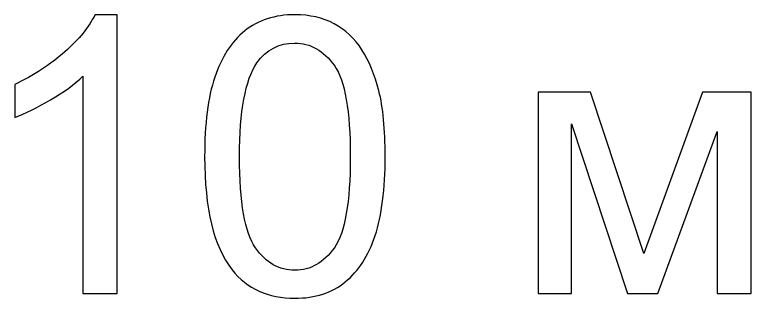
# Model space of a CAD drawing. Header units: millimetres. Extents: x -6423 to -1759, y 6 to 2012.
# Drawn here: x -5657.2 to -5288.5, y 1870.4 to 2012.2 of the extents above; entities that cross this region are included whole.
import ezdxf

# ---------------------------------------------------------------- set-up
doc = ezdxf.new("R2010")
doc.units = ezdxf.units.MM
doc.header["$MEASUREMENT"] = 0
doc.layers.add('layer 1', color=7, linetype='Continuous')

msp = doc.modelspace()

# ---------------------------------------------------------------- linework, layer by layer
at = {"layer": 'layer 1', "color": 177}
for points, knots in [([(-5606.0049, 1872.7622), (-5606.0049, 1872.7622), (-5623.0715, 1872.7622), (-5623.0715, 1872.7622), (-5623.0715, 1872.7622), (-5623.0715, 1872.7622), (-5623.0715, 1981.4327), (-5623.0715, 1981.4327), (-5623.0715, 1981.4327), (-5627.1765, 1977.4893), (-5632.5745, 1973.5782), (-5639.2331, 1969.6671), (-5639.2331, 1969.6671), (-5645.8917, 1965.756), (-5651.9038, 1962.8146), (-5657.2048, 1960.8752), (-5657.2048, 1960.8752), (-5657.2048, 1960.8752), (-5657.2048, 1977.36), (-5657.2048, 1977.36), (-5657.2048, 1977.36), (-5647.6694, 1981.8206), (-5639.3301, 1987.2509), (-5632.1866, 1993.6509), (-5632.1866, 1993.6509), (-5625.0432, 2000.0186), (-5619.9685, 2006.1923), (-5616.9947, 2012.2044), (-5616.9947, 2012.2044), (-5616.9947, 2012.2044), (-5606.0049, 2012.2044), (-5606.0049, 2012.2044), (-5606.0049, 2012.2044), (-5606.0049, 2012.2044), (-5606.0049, 1872.7622), (-5606.0049, 1872.7622)], [0, 0, 0, 0, 0.1, 0.1, 0.1, 0.1, 0.2, 0.2, 0.2, 0.2, 0.3, 0.3, 0.3, 0.3, 0.4, 0.4, 0.4, 0.4, 0.5, 0.5, 0.5, 0.5, 0.6, 0.6, 0.6, 0.6, 0.7, 0.7, 0.7, 0.7, 0.8, 0.8, 0.8, 0.8, 1, 1, 1, 1]), ([(-5562.1423, 1941.2873), (-5562.1423, 1957.6752), (-5560.4615, 1970.9277), (-5557.0998, 1980.9479), (-5557.0998, 1980.9479), (-5553.7059, 1991.0004), (-5548.6958, 1998.7256), (-5542.0372, 2004.1236), (-5542.0372, 2004.1236), (-5535.411, 2009.5216), (-5527.0393, 2012.2044), (-5516.9544, 2012.2044), (-5516.9544, 2012.2044), (-5509.5201, 2012.2044), (-5502.9908, 2010.7175), (-5497.3343, 2007.7115), (-5497.3343, 2007.7115), (-5491.71, 2004.7054), (-5487.0555, 2000.3741), (-5483.4353, 1994.7176), (-5483.4353, 1994.7176), (-5479.8151, 1989.0933), (-5476.9707, 1982.2085), (-5474.902, 1974.0954), (-5474.902, 1974.0954), (-5472.801, 1965.9823), (-5471.7666, 1955.0247), (-5471.7666, 1941.2873), (-5471.7666, 1941.2873), (-5471.7666, 1924.9965), (-5473.4474, 1911.8086), (-5476.7767, 1901.7884), (-5476.7767, 1901.7884), (-5480.106, 1891.7359), (-5485.1161, 1884.0107), (-5491.7747, 1878.5804), (-5491.7747, 1878.5804), (-5498.4009, 1873.1501), (-5506.805, 1870.4349), (-5516.9544, 1870.4349), (-5516.9544, 1870.4349), (-5530.3039, 1870.4349), (-5540.809, 1875.1864), (-5548.4372, 1884.7218), (-5548.4372, 1884.7218), (-5557.5847, 1896.3581), (-5562.1423, 1915.2025), (-5562.1423, 1941.2873)], [0, 0, 0, 0, 0.07692308, 0.07692308, 0.07692308, 0.07692308, 0.15384615, 0.15384615, 0.15384615, 0.15384615, 0.23076923, 0.23076923, 0.23076923, 0.23076923, 0.30769231, 0.30769231, 0.30769231, 0.30769231, 0.38461538, 0.38461538, 0.38461538, 0.38461538, 0.46153846, 0.46153846, 0.46153846, 0.46153846, 0.53846154, 0.53846154, 0.53846154, 0.53846154, 0.61538462, 0.61538462, 0.61538462, 0.61538462, 0.69230769, 0.69230769, 0.69230769, 0.69230769, 0.76923077, 0.76923077, 0.76923077, 0.76923077, 0.84615385, 0.84615385, 0.84615385, 0.84615385, 1, 1, 1, 1]), ([(-5544.6877, 1941.2227), (-5544.6877, 1918.3702), (-5542.0372, 1903.1783), (-5536.7039, 1895.6793), (-5536.7039, 1895.6793), (-5531.3706, 1888.148), (-5524.7767, 1884.3985), (-5516.9544, 1884.3985), (-5516.9544, 1884.3985), (-5509.1322, 1884.3985), (-5502.5383, 1888.1804), (-5497.205, 1895.7117), (-5497.205, 1895.7117), (-5491.8717, 1903.2753), (-5489.2212, 1918.4349), (-5489.2212, 1941.2227), (-5489.2212, 1941.2227), (-5489.2212, 1964.0752), (-5491.8717, 1979.2671), (-5497.205, 1986.7661), (-5497.205, 1986.7661), (-5502.506, 1994.2974), (-5509.1646, 1998.0469), (-5517.1484, 1998.0469), (-5517.1484, 1998.0469), (-5524.9706, 1998.0469), (-5531.2413, 1994.7176), (-5535.9282, 1988.0913), (-5535.9282, 1988.0913), (-5541.7787, 1979.655), (-5544.6877, 1964.0105), (-5544.6877, 1941.2227)], [0, 0, 0, 0, 0.11111111, 0.11111111, 0.11111111, 0.11111111, 0.22222222, 0.22222222, 0.22222222, 0.22222222, 0.33333333, 0.33333333, 0.33333333, 0.33333333, 0.44444444, 0.44444444, 0.44444444, 0.44444444, 0.55555556, 0.55555556, 0.55555556, 0.55555556, 0.66666667, 0.66666667, 0.66666667, 0.66666667, 0.77777778, 0.77777778, 0.77777778, 0.77777778, 1, 1, 1, 1]), ([(-5395.1607, 1973.4166), (-5395.1607, 1973.4166), (-5368.9143, 1973.4166), (-5368.9143, 1973.4166), (-5368.9143, 1973.4166), (-5368.9143, 1973.4166), (-5342.3123, 1892.8672), (-5342.3123, 1892.8672), (-5342.3123, 1892.8672), (-5342.3123, 1892.8672), (-5312.8659, 1973.4166), (-5312.8659, 1973.4166), (-5312.8659, 1973.4166), (-5312.8659, 1973.4166), (-5288.4942, 1973.4166), (-5288.4942, 1973.4166), (-5288.4942, 1973.4166), (-5288.4942, 1973.4166), (-5288.4942, 1872.7622), (-5288.4942, 1872.7622), (-5288.4942, 1872.7622), (-5288.4942, 1872.7622), (-5305.5608, 1872.7622), (-5305.5608, 1872.7622), (-5305.5608, 1872.7622), (-5305.5608, 1872.7622), (-5305.5608, 1953.7964), (-5305.5608, 1953.7964), (-5305.5608, 1953.7964), (-5305.5608, 1953.7964), (-5335.2012, 1872.7622), (-5335.2012, 1872.7622), (-5335.2012, 1872.7622), (-5335.2012, 1872.7622), (-5350.4577, 1872.7622), (-5350.4577, 1872.7622), (-5350.4577, 1872.7622), (-5350.4577, 1872.7622), (-5378.4819, 1957.6752), (-5378.4819, 1957.6752), (-5378.4819, 1957.6752), (-5378.4819, 1957.6752), (-5378.4819, 1872.7622), (-5378.4819, 1872.7622), (-5378.4819, 1872.7622), (-5378.4819, 1872.7622), (-5395.1607, 1872.7622), (-5395.1607, 1872.7622), (-5395.1607, 1872.7622), (-5395.1607, 1872.7622), (-5395.1607, 1973.4166), (-5395.1607, 1973.4166)], [0, 0, 0, 0, 0.07142857, 0.07142857, 0.07142857, 0.07142857, 0.14285714, 0.14285714, 0.14285714, 0.14285714, 0.21428571, 0.21428571, 0.21428571, 0.21428571, 0.28571429, 0.28571429, 0.28571429, 0.28571429, 0.35714286, 0.35714286, 0.35714286, 0.35714286, 0.42857143, 0.42857143, 0.42857143, 0.42857143, 0.5, 0.5, 0.5, 0.5, 0.57142857, 0.57142857, 0.57142857, 0.57142857, 0.64285714, 0.64285714, 0.64285714, 0.64285714, 0.71428571, 0.71428571, 0.71428571, 0.71428571, 0.78571429, 0.78571429, 0.78571429, 0.78571429, 0.85714286, 0.85714286, 0.85714286, 0.85714286, 1, 1, 1, 1])]:
    msp.add_open_spline(points, degree=3, knots=knots, dxfattribs=at)
at = {"layer": 'layer 1', "color": 177, "lineweight": 9}
for points, knots in [([(-5606.0049, 1872.7622), (-5606.0049, 1872.7622), (-5623.0715, 1872.7622), (-5623.0715, 1872.7622), (-5623.0715, 1872.7622), (-5623.0715, 1872.7622), (-5623.0715, 1981.4327), (-5623.0715, 1981.4327), (-5623.0715, 1981.4327), (-5627.1765, 1977.4893), (-5632.5745, 1973.5782), (-5639.2331, 1969.6671), (-5639.2331, 1969.6671), (-5645.8917, 1965.756), (-5651.9038, 1962.8146), (-5657.2048, 1960.8752), (-5657.2048, 1960.8752), (-5657.2048, 1960.8752), (-5657.2048, 1977.36), (-5657.2048, 1977.36), (-5657.2048, 1977.36), (-5647.6694, 1981.8206), (-5639.3301, 1987.2509), (-5632.1866, 1993.6509), (-5632.1866, 1993.6509), (-5625.0432, 2000.0186), (-5619.9685, 2006.1923), (-5616.9947, 2012.2044), (-5616.9947, 2012.2044), (-5616.9947, 2012.2044), (-5606.0049, 2012.2044), (-5606.0049, 2012.2044), (-5606.0049, 2012.2044), (-5606.0049, 2012.2044), (-5606.0049, 1872.7622), (-5606.0049, 1872.7622)], [0, 0, 0, 0, 0.1, 0.1, 0.1, 0.1, 0.2, 0.2, 0.2, 0.2, 0.3, 0.3, 0.3, 0.3, 0.4, 0.4, 0.4, 0.4, 0.5, 0.5, 0.5, 0.5, 0.6, 0.6, 0.6, 0.6, 0.7, 0.7, 0.7, 0.7, 0.8, 0.8, 0.8, 0.8, 1, 1, 1, 1]), ([(-5562.1423, 1941.2873), (-5562.1423, 1957.6752), (-5560.4615, 1970.9277), (-5557.0998, 1980.9479), (-5557.0998, 1980.9479), (-5553.7059, 1991.0004), (-5548.6958, 1998.7256), (-5542.0372, 2004.1236), (-5542.0372, 2004.1236), (-5535.411, 2009.5216), (-5527.0393, 2012.2044), (-5516.9544, 2012.2044), (-5516.9544, 2012.2044), (-5509.5201, 2012.2044), (-5502.9908, 2010.7175), (-5497.3343, 2007.7115), (-5497.3343, 2007.7115), (-5491.71, 2004.7054), (-5487.0555, 2000.3741), (-5483.4353, 1994.7176), (-5483.4353, 1994.7176), (-5479.8151, 1989.0933), (-5476.9707, 1982.2085), (-5474.902, 1974.0954), (-5474.902, 1974.0954), (-5472.801, 1965.9823), (-5471.7666, 1955.0247), (-5471.7666, 1941.2873), (-5471.7666, 1941.2873), (-5471.7666, 1924.9965), (-5473.4474, 1911.8086), (-5476.7767, 1901.7884), (-5476.7767, 1901.7884), (-5480.106, 1891.7359), (-5485.1161, 1884.0107), (-5491.7747, 1878.5804), (-5491.7747, 1878.5804), (-5498.4009, 1873.1501), (-5506.805, 1870.4349), (-5516.9544, 1870.4349), (-5516.9544, 1870.4349), (-5530.3039, 1870.4349), (-5540.809, 1875.1864), (-5548.4372, 1884.7218), (-5548.4372, 1884.7218), (-5557.5847, 1896.3581), (-5562.1423, 1915.2025), (-5562.1423, 1941.2873)], [0, 0, 0, 0, 0.07692308, 0.07692308, 0.07692308, 0.07692308, 0.15384615, 0.15384615, 0.15384615, 0.15384615, 0.23076923, 0.23076923, 0.23076923, 0.23076923, 0.30769231, 0.30769231, 0.30769231, 0.30769231, 0.38461538, 0.38461538, 0.38461538, 0.38461538, 0.46153846, 0.46153846, 0.46153846, 0.46153846, 0.53846154, 0.53846154, 0.53846154, 0.53846154, 0.61538462, 0.61538462, 0.61538462, 0.61538462, 0.69230769, 0.69230769, 0.69230769, 0.69230769, 0.76923077, 0.76923077, 0.76923077, 0.76923077, 0.84615385, 0.84615385, 0.84615385, 0.84615385, 1, 1, 1, 1]), ([(-5544.6877, 1941.2227), (-5544.6877, 1918.3702), (-5542.0372, 1903.1783), (-5536.7039, 1895.6793), (-5536.7039, 1895.6793), (-5531.3706, 1888.148), (-5524.7767, 1884.3985), (-5516.9544, 1884.3985), (-5516.9544, 1884.3985), (-5509.1322, 1884.3985), (-5502.5383, 1888.1804), (-5497.205, 1895.7117), (-5497.205, 1895.7117), (-5491.8717, 1903.2753), (-5489.2212, 1918.4349), (-5489.2212, 1941.2227), (-5489.2212, 1941.2227), (-5489.2212, 1964.0752), (-5491.8717, 1979.2671), (-5497.205, 1986.7661), (-5497.205, 1986.7661), (-5502.506, 1994.2974), (-5509.1646, 1998.0469), (-5517.1484, 1998.0469), (-5517.1484, 1998.0469), (-5524.9706, 1998.0469), (-5531.2413, 1994.7176), (-5535.9282, 1988.0913), (-5535.9282, 1988.0913), (-5541.7787, 1979.655), (-5544.6877, 1964.0105), (-5544.6877, 1941.2227)], [0, 0, 0, 0, 0.11111111, 0.11111111, 0.11111111, 0.11111111, 0.22222222, 0.22222222, 0.22222222, 0.22222222, 0.33333333, 0.33333333, 0.33333333, 0.33333333, 0.44444444, 0.44444444, 0.44444444, 0.44444444, 0.55555556, 0.55555556, 0.55555556, 0.55555556, 0.66666667, 0.66666667, 0.66666667, 0.66666667, 0.77777778, 0.77777778, 0.77777778, 0.77777778, 1, 1, 1, 1]), ([(-5395.1607, 1973.4166), (-5395.1607, 1973.4166), (-5368.9143, 1973.4166), (-5368.9143, 1973.4166), (-5368.9143, 1973.4166), (-5368.9143, 1973.4166), (-5342.3123, 1892.8672), (-5342.3123, 1892.8672), (-5342.3123, 1892.8672), (-5342.3123, 1892.8672), (-5312.8659, 1973.4166), (-5312.8659, 1973.4166), (-5312.8659, 1973.4166), (-5312.8659, 1973.4166), (-5288.4942, 1973.4166), (-5288.4942, 1973.4166), (-5288.4942, 1973.4166), (-5288.4942, 1973.4166), (-5288.4942, 1872.7622), (-5288.4942, 1872.7622), (-5288.4942, 1872.7622), (-5288.4942, 1872.7622), (-5305.5608, 1872.7622), (-5305.5608, 1872.7622), (-5305.5608, 1872.7622), (-5305.5608, 1872.7622), (-5305.5608, 1953.7964), (-5305.5608, 1953.7964), (-5305.5608, 1953.7964), (-5305.5608, 1953.7964), (-5335.2012, 1872.7622), (-5335.2012, 1872.7622), (-5335.2012, 1872.7622), (-5335.2012, 1872.7622), (-5350.4577, 1872.7622), (-5350.4577, 1872.7622), (-5350.4577, 1872.7622), (-5350.4577, 1872.7622), (-5378.4819, 1957.6752), (-5378.4819, 1957.6752), (-5378.4819, 1957.6752), (-5378.4819, 1957.6752), (-5378.4819, 1872.7622), (-5378.4819, 1872.7622), (-5378.4819, 1872.7622), (-5378.4819, 1872.7622), (-5395.1607, 1872.7622), (-5395.1607, 1872.7622), (-5395.1607, 1872.7622), (-5395.1607, 1872.7622), (-5395.1607, 1973.4166), (-5395.1607, 1973.4166)], [0, 0, 0, 0, 0.07142857, 0.07142857, 0.07142857, 0.07142857, 0.14285714, 0.14285714, 0.14285714, 0.14285714, 0.21428571, 0.21428571, 0.21428571, 0.21428571, 0.28571429, 0.28571429, 0.28571429, 0.28571429, 0.35714286, 0.35714286, 0.35714286, 0.35714286, 0.42857143, 0.42857143, 0.42857143, 0.42857143, 0.5, 0.5, 0.5, 0.5, 0.57142857, 0.57142857, 0.57142857, 0.57142857, 0.64285714, 0.64285714, 0.64285714, 0.64285714, 0.71428571, 0.71428571, 0.71428571, 0.71428571, 0.78571429, 0.78571429, 0.78571429, 0.78571429, 0.85714286, 0.85714286, 0.85714286, 0.85714286, 1, 1, 1, 1])]:
    msp.add_open_spline(points, degree=3, knots=knots, dxfattribs=at)

doc.saveas('drawing.dxf')
